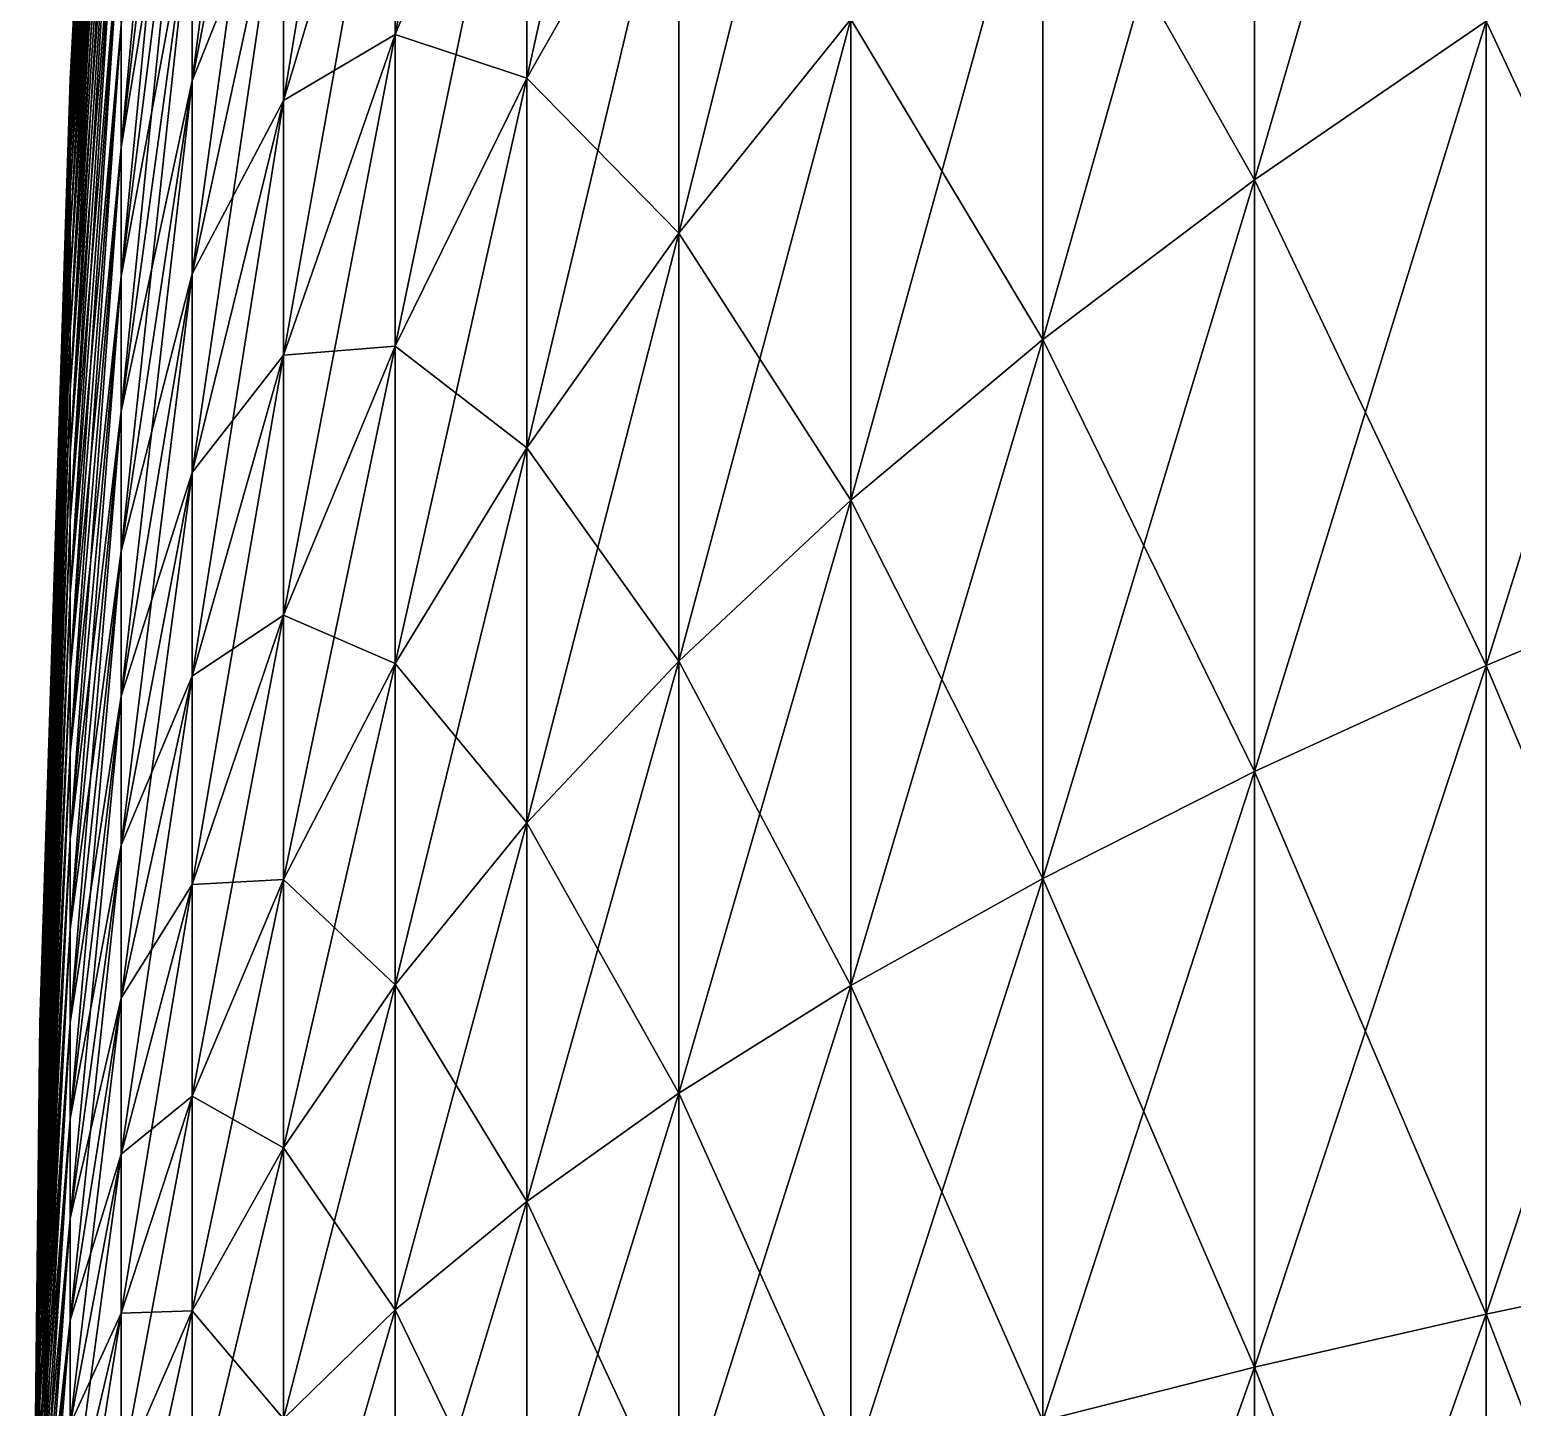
# Model space of a CAD drawing. Header units: inches. Extents: x 0 to 100, y -254 to 254.
# Drawn here: x 0 to 12.58, y 4.73 to 16.43 of the extents above; entities that cross this region are included whole.
import ezdxf

# ---------------------------------------------------------------- set-up
doc = ezdxf.new("R2010")
doc.units = ezdxf.units.IN
doc.header["$LTSCALE"] = 125.488919
doc.header["$MEASUREMENT"] = 0
doc.layers.add('1', color=7, linetype='CONTINUOUS')
doc.layers.add('3', color=7, linetype='CONTINUOUS')

msp = doc.modelspace()

# ---------------------------------------------------------------- linework, layer by layer
at = {"layer": '1', "linetype": 'CONTINUOUS'}
for points in [[(0.345, 16.003), (0.776, 23.999), (0.776, 23.959, -1.395), (0.345, 16.003)], [(0.345, 15.976, -0.93), (0.345, 16.003), (0.776, 23.959, -1.395), (0.345, 15.976, -0.93)], [(0.776, 23.837, -2.786), (0.345, 15.976, -0.93), (0.776, 23.959, -1.395), (0.776, 23.837, -2.786)], [(0.345, 15.895, -1.858), (0.345, 15.976, -0.93), (0.776, 23.837, -2.786), (0.345, 15.895, -1.858)], [(0.776, 23.635, -4.167), (0.345, 15.895, -1.858), (0.776, 23.837, -2.786), (0.776, 23.635, -4.167)], [(0.345, 15.76, -2.779), (0.345, 15.895, -1.858), (0.776, 23.635, -4.167), (0.345, 15.76, -2.779)], [(0.776, 23.352, -5.535), (0.345, 15.76, -2.779), (0.776, 23.635, -4.167), (0.776, 23.352, -5.535)], [(0.345, 15.572, -3.691), (0.345, 15.76, -2.779), (0.776, 23.352, -5.535), (0.345, 15.572, -3.691)], [(0.776, 22.991, -6.883), (0.345, 15.572, -3.691), (0.776, 23.352, -5.535), (0.776, 22.991, -6.883)], [(0.345, 15.331, -4.59), (0.345, 15.572, -3.691), (0.776, 22.991, -6.883), (0.345, 15.331, -4.59)], [(0.776, 22.552, -8.208), (0.345, 15.331, -4.59), (0.776, 22.991, -6.883), (0.776, 22.552, -8.208)], [(0.345, 15.038, -5.473), (0.345, 15.331, -4.59), (0.776, 22.552, -8.208), (0.345, 15.038, -5.473)], [(0.776, 22.037, -9.506), (0.345, 15.038, -5.473), (0.776, 22.552, -8.208), (0.776, 22.037, -9.506)], [(0.345, 14.694, -6.338), (0.345, 15.038, -5.473), (0.776, 22.037, -9.506), (0.345, 14.694, -6.338)], [(0.776, 21.447, -10.771), (0.345, 14.694, -6.338), (0.776, 22.037, -9.506), (0.776, 21.447, -10.771)], [(0.345, 14.301, -7.182), (0.345, 14.694, -6.338), (0.776, 21.447, -10.771), (0.345, 14.301, -7.182)], [(0.776, 20.784, -12), (0.345, 14.301, -7.182), (0.776, 21.447, -10.771), (0.776, 20.784, -12)], [(0.345, 13.859, -8.002), (0.345, 14.301, -7.182), (0.776, 20.784, -12), (0.345, 13.859, -8.002)], [(0.776, 20.051, -13.188), (0.345, 13.859, -8.002), (0.776, 20.784, -12), (0.776, 20.051, -13.188)], [(0.776, 15.426, -18.385), (0.776, 16.469, -17.456), (1.38, 20.559, -24.501), (0.776, 15.426, -18.385)], [(1.38, 19.1, -25.655), (0.776, 15.426, -18.385), (1.38, 20.559, -24.501), (1.38, 19.1, -25.655)], [(0.345, 13.37, -8.794), (0.345, 13.859, -8.002), (0.776, 20.051, -13.188), (0.345, 13.37, -8.794)], [(0.776, 19.25, -14.331), (0.345, 13.37, -8.794), (0.776, 20.051, -13.188), (0.776, 19.25, -14.331)], [(10.396, 15.152, -85.931), (8.598, 18.323, -77.311), (10.396, 20.123, -84.905), (10.396, 15.152, -85.931)], [(10.396, 15.152, -85.931), (10.396, 20.123, -84.905), (12.361, 16.5, -93.576), (10.396, 15.152, -85.931)], [(1.38, 15.992, -27.699), (1.38, 17.576, -26.723), (2.155, 19.977, -34.602), (1.38, 15.992, -27.699)], [(2.155, 17.932, -35.705), (1.38, 15.992, -27.699), (2.155, 19.977, -34.602), (2.155, 17.932, -35.705)], [(0.345, 12.836, -9.556), (0.345, 13.37, -8.794), (0.776, 19.25, -14.331), (0.345, 12.836, -9.556)], [(0.776, 18.385, -15.426), (0.345, 12.836, -9.556), (0.776, 19.25, -14.331), (0.776, 18.385, -15.426)], [(0.776, 14.331, -19.25), (0.776, 15.426, -18.385), (1.38, 19.1, -25.655), (0.776, 14.331, -19.25)], [(1.38, 17.576, -26.723), (0.776, 14.331, -19.25), (1.38, 19.1, -25.655), (1.38, 17.576, -26.723)], [(3.103, 16.385, -45.017), (3.103, 18.975, -43.988), (4.221, 19.097, -52.468), (3.103, 16.385, -45.017)], [(4.221, 16.014, -53.49), (3.103, 16.385, -45.017), (4.221, 19.097, -52.468), (4.221, 16.014, -53.49)], [(4.221, 16.014, -53.49), (4.221, 19.097, -52.468), (5.51, 18.281, -61.061), (4.221, 16.014, -53.49)], [(2.155, 15.825, -36.687), (2.155, 17.932, -35.705), (3.103, 18.975, -43.988), (2.155, 15.825, -36.687)], [(3.103, 16.385, -45.017), (2.155, 15.825, -36.687), (3.103, 18.975, -43.988), (3.103, 16.385, -45.017)], [(0.345, 12.259, -10.287), (0.345, 12.836, -9.556), (0.776, 18.385, -15.426), (0.345, 12.259, -10.287)], [(0.776, 17.456, -16.469), (0.345, 12.259, -10.287), (0.776, 18.385, -15.426), (0.776, 17.456, -16.469)], [(5.51, 14.699, -62.021), (4.221, 16.014, -53.49), (5.51, 18.281, -61.061), (5.51, 14.699, -62.021)], [(5.51, 14.699, -62.021), (5.51, 18.281, -61.061), (6.97, 16.515, -69.682), (5.51, 14.699, -62.021)], [(8.598, 13.797, -78.246), (6.97, 16.515, -69.682), (8.598, 18.323, -77.311), (8.598, 13.797, -78.246)], [(8.598, 13.797, -78.246), (8.598, 18.323, -77.311), (10.396, 15.152, -85.931), (8.598, 13.797, -78.246)], [(1.38, 14.355, -28.582), (1.38, 15.992, -27.699), (2.155, 17.932, -35.705), (1.38, 14.355, -28.582)], [(2.155, 15.825, -36.687), (1.38, 14.355, -28.582), (2.155, 17.932, -35.705), (2.155, 15.825, -36.687)], [(14.493, 11.927, -102.044), (12.361, 16.5, -93.576), (14.493, 17.84, -101.178), (14.493, 11.927, -102.044)], [(0.776, 13.188, -20.051), (0.776, 14.331, -19.25), (1.38, 17.576, -26.723), (0.776, 13.188, -20.051)], [(1.38, 15.992, -27.699), (0.776, 13.188, -20.051), (1.38, 17.576, -26.723), (1.38, 15.992, -27.699)], [(0.345, 11.64, -10.982), (0.345, 12.259, -10.287), (0.776, 17.456, -16.469), (0.345, 11.64, -10.982)], [(0.776, 16.469, -17.456), (0.345, 11.64, -10.982), (0.776, 17.456, -16.469), (0.776, 16.469, -17.456)], [(6.97, 12.435, -70.525), (5.51, 14.699, -62.021), (6.97, 16.515, -69.682), (6.97, 12.435, -70.525)], [(6.97, 12.435, -70.525), (6.97, 16.515, -69.682), (8.598, 13.797, -78.246), (6.97, 12.435, -70.525)], [(12.361, 11.031, -94.377), (10.396, 15.152, -85.931), (12.361, 16.5, -93.576), (12.361, 11.031, -94.377)], [(12.361, 11.031, -94.377), (12.361, 16.5, -93.576), (14.493, 11.927, -102.044), (12.361, 11.031, -94.377)], [(0.345, 10.982, -11.64), (0.345, 11.64, -10.982), (0.776, 16.469, -17.456), (0.345, 10.982, -11.64)], [(0.776, 15.426, -18.385), (0.345, 10.982, -11.64), (0.776, 16.469, -17.456), (0.776, 15.426, -18.385)], [(2.155, 13.665, -37.545), (2.155, 15.825, -36.687), (3.103, 16.385, -45.017), (2.155, 13.665, -37.545)], [(3.103, 13.74, -45.894), (2.155, 13.665, -37.545), (3.103, 16.385, -45.017), (3.103, 13.74, -45.894)], [(3.103, 13.74, -45.894), (3.103, 16.385, -45.017), (4.221, 16.014, -53.49), (3.103, 13.74, -45.894)], [(0.086, 7.999), (0.345, 16.003), (0.345, 15.976, -0.93), (0.086, 7.999)], [(0.776, 12, -20.784), (0.776, 13.188, -20.051), (1.38, 15.992, -27.699), (0.776, 12, -20.784)], [(1.38, 14.355, -28.582), (0.776, 12, -20.784), (1.38, 15.992, -27.699), (1.38, 14.355, -28.582)], [(4.221, 12.877, -54.33), (3.103, 13.74, -45.894), (4.221, 16.014, -53.49), (4.221, 12.877, -54.33)], [(4.221, 12.877, -54.33), (4.221, 16.014, -53.49), (5.51, 14.699, -62.021), (4.221, 12.877, -54.33)], [(0.086, 7.986, -0.465), (0.086, 7.999), (0.345, 15.976, -0.93), (0.086, 7.986, -0.465)], [(0.345, 15.895, -1.858), (0.086, 7.986, -0.465), (0.345, 15.976, -0.93), (0.345, 15.895, -1.858)], [(0.086, 7.945, -0.929), (0.086, 7.986, -0.465), (0.345, 15.895, -1.858), (0.086, 7.945, -0.929)], [(0.345, 15.76, -2.779), (0.086, 7.945, -0.929), (0.345, 15.895, -1.858), (0.345, 15.76, -2.779)], [(0.086, 7.878, -1.389), (0.086, 7.945, -0.929), (0.345, 15.76, -2.779), (0.086, 7.878, -1.389)], [(0.345, 15.572, -3.691), (0.086, 7.878, -1.389), (0.345, 15.76, -2.779), (0.345, 15.572, -3.691)], [(1.38, 12.668, -29.369), (1.38, 14.355, -28.582), (2.155, 15.825, -36.687), (1.38, 12.668, -29.369)], [(2.155, 13.665, -37.545), (1.38, 12.668, -29.369), (2.155, 15.825, -36.687), (2.155, 13.665, -37.545)], [(0.086, 7.784, -1.845), (0.086, 7.878, -1.389), (0.345, 15.572, -3.691), (0.086, 7.784, -1.845)], [(0.345, 15.331, -4.59), (0.086, 7.784, -1.845), (0.345, 15.572, -3.691), (0.345, 15.331, -4.59)], [(0.345, 10.287, -12.259), (0.345, 10.982, -11.64), (0.776, 15.426, -18.385), (0.345, 10.287, -12.259)], [(0.776, 14.331, -19.25), (0.345, 10.287, -12.259), (0.776, 15.426, -18.385), (0.776, 14.331, -19.25)], [(0.086, 7.663, -2.294), (0.086, 7.784, -1.845), (0.345, 15.331, -4.59), (0.086, 7.663, -2.294)], [(0.345, 15.038, -5.473), (0.086, 7.663, -2.294), (0.345, 15.331, -4.59), (0.345, 15.038, -5.473)], [(10.396, 10.13, -86.667), (8.598, 13.797, -78.246), (10.396, 15.152, -85.931), (10.396, 10.13, -86.667)], [(10.396, 10.13, -86.667), (10.396, 15.152, -85.931), (12.361, 11.031, -94.377), (10.396, 10.13, -86.667)], [(0.086, 7.517, -2.736), (0.086, 7.663, -2.294), (0.345, 15.038, -5.473), (0.086, 7.517, -2.736)], [(0.345, 14.694, -6.338), (0.086, 7.517, -2.736), (0.345, 15.038, -5.473), (0.345, 14.694, -6.338)], [(0.086, 7.345, -3.168), (0.086, 7.517, -2.736), (0.345, 14.694, -6.338), (0.086, 7.345, -3.168)], [(0.345, 14.301, -7.182), (0.086, 7.345, -3.168), (0.345, 14.694, -6.338), (0.345, 14.301, -7.182)], [(5.51, 11.068, -62.771), (4.221, 12.877, -54.33), (5.51, 14.699, -62.021), (5.51, 11.068, -62.771)], [(5.51, 11.068, -62.771), (5.51, 14.699, -62.021), (6.97, 12.435, -70.525), (5.51, 11.068, -62.771)], [(0.776, 10.771, -21.447), (0.776, 12, -20.784), (1.38, 14.355, -28.582), (0.776, 10.771, -21.447)], [(1.38, 12.668, -29.369), (0.776, 10.771, -21.447), (1.38, 14.355, -28.582), (1.38, 12.668, -29.369)], [(0.086, 7.149, -3.59), (0.086, 7.345, -3.168), (0.345, 14.301, -7.182), (0.086, 7.149, -3.59)], [(0.345, 13.859, -8.002), (0.086, 7.149, -3.59), (0.345, 14.301, -7.182), (0.345, 13.859, -8.002)], [(0.345, 9.556, -12.836), (0.345, 10.287, -12.259), (0.776, 14.331, -19.25), (0.345, 9.556, -12.836)], [(0.776, 13.188, -20.051), (0.345, 9.556, -12.836), (0.776, 14.331, -19.25), (0.776, 13.188, -20.051)], [(0.086, 6.928, -4), (0.086, 7.149, -3.59), (0.345, 13.859, -8.002), (0.086, 6.928, -4)], [(0.345, 13.37, -8.794), (0.086, 6.928, -4), (0.345, 13.859, -8.002), (0.345, 13.37, -8.794)], [(2.155, 11.459, -38.276), (2.155, 13.665, -37.545), (3.103, 13.74, -45.894), (2.155, 11.459, -38.276)], [(3.103, 11.048, -46.615), (2.155, 11.459, -38.276), (3.103, 13.74, -45.894), (3.103, 11.048, -46.615)], [(3.103, 11.048, -46.615), (3.103, 13.74, -45.894), (4.221, 12.877, -54.33), (3.103, 11.048, -46.615)], [(8.598, 9.224, -78.916), (6.97, 12.435, -70.525), (8.598, 13.797, -78.246), (8.598, 9.224, -78.916)], [(8.598, 9.224, -78.916), (8.598, 13.797, -78.246), (10.396, 10.13, -86.667), (8.598, 9.224, -78.916)], [(1.38, 10.939, -30.055), (1.38, 12.668, -29.369), (2.155, 13.665, -37.545), (1.38, 10.939, -30.055)], [(2.155, 11.459, -38.276), (1.38, 10.939, -30.055), (2.155, 13.665, -37.545), (2.155, 11.459, -38.276)], [(0.086, 6.683, -4.396), (0.086, 6.928, -4), (0.345, 13.37, -8.794), (0.086, 6.683, -4.396)], [(0.345, 12.836, -9.556), (0.086, 6.683, -4.396), (0.345, 13.37, -8.794), (0.345, 12.836, -9.556)], [(0.345, 8.794, -13.37), (0.345, 9.556, -12.836), (0.776, 13.188, -20.051), (0.345, 8.794, -13.37)], [(0.776, 12, -20.784), (0.345, 8.794, -13.37), (0.776, 13.188, -20.051), (0.776, 12, -20.784)], [(0.086, 6.416, -4.777), (0.086, 6.683, -4.396), (0.345, 12.836, -9.556), (0.086, 6.416, -4.777)], [(0.345, 12.259, -10.287), (0.086, 6.416, -4.777), (0.345, 12.836, -9.556), (0.345, 12.259, -10.287)], [(4.221, 9.696, -54.987), (3.103, 11.048, -46.615), (4.221, 12.877, -54.33), (4.221, 9.696, -54.987)], [(4.221, 9.696, -54.987), (4.221, 12.877, -54.33), (5.51, 11.068, -62.771), (4.221, 9.696, -54.987)], [(0.776, 9.506, -22.037), (0.776, 10.771, -21.447), (1.38, 12.668, -29.369), (0.776, 9.506, -22.037)], [(1.38, 10.939, -30.055), (0.776, 9.506, -22.037), (1.38, 12.668, -29.369), (1.38, 10.939, -30.055)], [(6.97, 8.314, -71.128), (5.51, 11.068, -62.771), (6.97, 12.435, -70.525), (6.97, 8.314, -71.128)], [(6.97, 8.314, -71.128), (6.97, 12.435, -70.525), (8.598, 9.224, -78.916), (6.97, 8.314, -71.128)], [(0.086, 6.128, -5.142), (0.086, 6.416, -4.777), (0.345, 12.259, -10.287), (0.086, 6.128, -5.142)], [(0.345, 11.64, -10.982), (0.086, 6.128, -5.142), (0.345, 12.259, -10.287), (0.345, 11.64, -10.982)], [(0.345, 8.002, -13.859), (0.345, 8.794, -13.37), (0.776, 12, -20.784), (0.345, 8.002, -13.859)], [(0.776, 10.771, -21.447), (0.345, 8.002, -13.859), (0.776, 12, -20.784), (0.776, 10.771, -21.447)], [(14.493, 5.974, -102.565), (12.361, 11.031, -94.377), (14.493, 11.927, -102.044), (14.493, 5.974, -102.565)], [(0.086, 5.819, -5.49), (0.086, 6.128, -5.142), (0.345, 11.64, -10.982), (0.086, 5.819, -5.49)], [(0.345, 10.982, -11.64), (0.086, 5.819, -5.49), (0.345, 11.64, -10.982), (0.345, 10.982, -11.64)], [(1.38, 9.173, -30.641), (1.38, 10.939, -30.055), (2.155, 11.459, -38.276), (1.38, 9.173, -30.641)], [(2.155, 9.214, -38.878), (1.38, 9.173, -30.641), (2.155, 11.459, -38.276), (2.155, 9.214, -38.878)], [(2.155, 9.214, -38.878), (2.155, 11.459, -38.276), (3.103, 11.048, -46.615), (2.155, 9.214, -38.878)], [(0.086, 5.49, -5.819), (0.086, 5.819, -5.49), (0.345, 10.982, -11.64), (0.086, 5.49, -5.819)], [(0.345, 10.287, -12.259), (0.086, 5.49, -5.819), (0.345, 10.982, -11.64), (0.345, 10.287, -12.259)], [(3.103, 8.319, -47.178), (2.155, 9.214, -38.878), (3.103, 11.048, -46.615), (3.103, 8.319, -47.178)], [(3.103, 8.319, -47.178), (3.103, 11.048, -46.615), (4.221, 9.696, -54.987), (3.103, 8.319, -47.178)], [(5.51, 7.4, -63.308), (4.221, 9.696, -54.987), (5.51, 11.068, -62.771), (5.51, 7.4, -63.308)], [(5.51, 7.4, -63.308), (5.51, 11.068, -62.771), (6.97, 8.314, -71.128), (5.51, 7.4, -63.308)], [(12.361, 5.525, -94.859), (10.396, 10.13, -86.667), (12.361, 11.031, -94.377), (12.361, 5.525, -94.859)], [(12.361, 5.525, -94.859), (12.361, 11.031, -94.377), (14.493, 5.974, -102.565), (12.361, 5.525, -94.859)], [(0.776, 8.208, -22.552), (0.776, 9.506, -22.037), (1.38, 10.939, -30.055), (0.776, 8.208, -22.552)], [(1.38, 9.173, -30.641), (0.776, 8.208, -22.552), (1.38, 10.939, -30.055), (1.38, 9.173, -30.641)], [(0.345, 7.182, -14.301), (0.345, 8.002, -13.859), (0.776, 10.771, -21.447), (0.345, 7.182, -14.301)], [(0.776, 9.506, -22.037), (0.345, 7.182, -14.301), (0.776, 10.771, -21.447), (0.776, 9.506, -22.037)], [(0.086, 5.142, -6.128), (0.086, 5.49, -5.819), (0.345, 10.287, -12.259), (0.086, 5.142, -6.128)], [(0.345, 9.556, -12.836), (0.086, 5.142, -6.128), (0.345, 10.287, -12.259), (0.345, 9.556, -12.836)], [(10.396, 5.074, -87.109), (8.598, 9.224, -78.916), (10.396, 10.13, -86.667), (10.396, 5.074, -87.109)], [(10.396, 5.074, -87.109), (10.396, 10.13, -86.667), (12.361, 5.525, -94.859), (10.396, 5.074, -87.109)], [(4.221, 6.482, -55.458), (3.103, 8.319, -47.178), (4.221, 9.696, -54.987), (4.221, 6.482, -55.458)], [(4.221, 6.482, -55.458), (4.221, 9.696, -54.987), (5.51, 7.4, -63.308), (4.221, 6.482, -55.458)], [(0.086, 4.777, -6.416), (0.086, 5.142, -6.128), (0.345, 9.556, -12.836), (0.086, 4.777, -6.416)], [(0.345, 8.794, -13.37), (0.086, 4.777, -6.416), (0.345, 9.556, -12.836), (0.345, 8.794, -13.37)], [(0.345, 6.338, -14.694), (0.345, 7.182, -14.301), (0.776, 9.506, -22.037), (0.345, 6.338, -14.694)], [(0.776, 8.208, -22.552), (0.345, 6.338, -14.694), (0.776, 9.506, -22.037), (0.776, 8.208, -22.552)], [(1.38, 7.376, -31.122), (1.38, 9.173, -30.641), (2.155, 9.214, -38.878), (1.38, 7.376, -31.122)], [(2.155, 6.938, -39.348), (1.38, 7.376, -31.122), (2.155, 9.214, -38.878), (2.155, 6.938, -39.348)], [(2.155, 6.938, -39.348), (2.155, 9.214, -38.878), (3.103, 8.319, -47.178), (2.155, 6.938, -39.348)], [(8.598, 4.62, -79.319), (6.97, 8.314, -71.128), (8.598, 9.224, -78.916), (8.598, 4.62, -79.319)], [(8.598, 4.62, -79.319), (8.598, 9.224, -78.916), (10.396, 5.074, -87.109), (8.598, 4.62, -79.319)], [(0.776, 6.883, -22.991), (0.776, 8.208, -22.552), (1.38, 9.173, -30.641), (0.776, 6.883, -22.991)], [(1.38, 7.376, -31.122), (0.776, 6.883, -22.991), (1.38, 9.173, -30.641), (1.38, 7.376, -31.122)], [(0.086, 4.396, -6.683), (0.086, 4.777, -6.416), (0.345, 8.794, -13.37), (0.086, 4.396, -6.683)], [(0.345, 8.002, -13.859), (0.086, 4.396, -6.683), (0.345, 8.794, -13.37), (0.345, 8.002, -13.859)], [(3.103, 5.562, -47.582), (2.155, 6.938, -39.348), (3.103, 8.319, -47.178), (3.103, 5.562, -47.582)], [(3.103, 5.562, -47.582), (3.103, 8.319, -47.178), (4.221, 6.482, -55.458), (3.103, 5.562, -47.582)], [(6.97, 4.164, -71.491), (5.51, 7.4, -63.308), (6.97, 8.314, -71.128), (6.97, 4.164, -71.491)], [(6.97, 4.164, -71.491), (6.97, 8.314, -71.128), (8.598, 4.62, -79.319), (6.97, 4.164, -71.491)], [(0.345, 5.473, -15.038), (0.345, 6.338, -14.694), (0.776, 8.208, -22.552), (0.345, 5.473, -15.038)], [(0.776, 6.883, -22.991), (0.345, 5.473, -15.038), (0.776, 8.208, -22.552), (0.776, 6.883, -22.991)], [(0, 0), (0.086, 7.999), (0.086, 7.986, -0.465), (0, 0)], [(0.086, 7.945, -0.929), (0, 0), (0.086, 7.986, -0.465), (0.086, 7.945, -0.929)], [(0.086, 7.878, -1.389), (0, 0), (0.086, 7.945, -0.929), (0.086, 7.878, -1.389)], [(0.086, 4, -6.928), (0.086, 4.396, -6.683), (0.345, 8.002, -13.859), (0.086, 4, -6.928)], [(0.345, 7.182, -14.301), (0.086, 4, -6.928), (0.345, 8.002, -13.859), (0.345, 7.182, -14.301)], [(0.086, 7.784, -1.845), (0, 0), (0.086, 7.878, -1.389), (0.086, 7.784, -1.845)], [(0.086, 7.663, -2.294), (0, 0), (0.086, 7.784, -1.845), (0.086, 7.663, -2.294)], [(0.086, 7.517, -2.736), (0, 0), (0.086, 7.663, -2.294), (0.086, 7.517, -2.736)], [(0.086, 7.345, -3.168), (0, 0), (0.086, 7.517, -2.736), (0.086, 7.345, -3.168)], [(0.086, 7.149, -3.59), (0, 0), (0.086, 7.345, -3.168), (0.086, 7.149, -3.59)], [(0.776, 5.535, -23.352), (0.776, 6.883, -22.991), (1.38, 7.376, -31.122), (0.776, 5.535, -23.352)], [(1.38, 5.554, -31.498), (0.776, 5.535, -23.352), (1.38, 7.376, -31.122), (1.38, 5.554, -31.498)], [(1.38, 5.554, -31.498), (1.38, 7.376, -31.122), (2.155, 6.938, -39.348), (1.38, 5.554, -31.498)], [(5.51, 3.706, -63.631), (4.221, 6.482, -55.458), (5.51, 7.4, -63.308), (5.51, 3.706, -63.631)], [(5.51, 3.706, -63.631), (5.51, 7.4, -63.308), (6.97, 4.164, -71.491), (5.51, 3.706, -63.631)], [(0.086, 3.59, -7.149), (0.086, 4, -6.928), (0.345, 7.182, -14.301), (0.086, 3.59, -7.149)], [(0.345, 6.338, -14.694), (0.086, 3.59, -7.149), (0.345, 7.182, -14.301), (0.345, 6.338, -14.694)], [(0.086, 6.928, -4), (0, 0), (0.086, 7.149, -3.59), (0.086, 6.928, -4)], [(0.086, 6.683, -4.396), (0, 0), (0.086, 6.928, -4), (0.086, 6.683, -4.396)], [(2.155, 4.638, -39.684), (1.38, 5.554, -31.498), (2.155, 6.938, -39.348), (2.155, 4.638, -39.684)], [(2.155, 4.638, -39.684), (2.155, 6.938, -39.348), (3.103, 5.562, -47.582), (2.155, 4.638, -39.684)], [(0.345, 4.59, -15.331), (0.345, 5.473, -15.038), (0.776, 6.883, -22.991), (0.345, 4.59, -15.331)], [(0.776, 5.535, -23.352), (0.345, 4.59, -15.331), (0.776, 6.883, -22.991), (0.776, 5.535, -23.352)], [(0.086, 6.416, -4.777), (0, 0), (0.086, 6.683, -4.396), (0.086, 6.416, -4.777)], [(4.221, 3.247, -55.741), (3.103, 5.562, -47.582), (4.221, 6.482, -55.458), (4.221, 3.247, -55.741)], [(4.221, 3.247, -55.741), (4.221, 6.482, -55.458), (5.51, 3.706, -63.631), (4.221, 3.247, -55.741)], [(0.086, 6.128, -5.142), (0, 0), (0.086, 6.416, -4.777), (0.086, 6.128, -5.142)], [(0.086, 3.168, -7.345), (0.086, 3.59, -7.149), (0.345, 6.338, -14.694), (0.086, 3.168, -7.345)], [(0.345, 5.473, -15.038), (0.086, 3.168, -7.345), (0.345, 6.338, -14.694), (0.345, 5.473, -15.038)], [(0.086, 5.819, -5.49), (0, 0), (0.086, 6.128, -5.142), (0.086, 5.819, -5.49)], [(14.493, 0, -102.738), (12.361, 5.525, -94.859), (14.493, 5.974, -102.565), (14.493, 0, -102.738)], [(0.086, 5.49, -5.819), (0, 0), (0.086, 5.819, -5.49), (0.086, 5.49, -5.819)], [(0.776, 4.167, -23.635), (0.776, 5.535, -23.352), (1.38, 5.554, -31.498), (0.776, 4.167, -23.635)], [(1.38, 3.713, -31.768), (0.776, 4.167, -23.635), (1.38, 5.554, -31.498), (1.38, 3.713, -31.768)], [(1.38, 3.713, -31.768), (1.38, 5.554, -31.498), (2.155, 4.638, -39.684), (1.38, 3.713, -31.768)], [(3.103, 2.785, -47.825), (2.155, 4.638, -39.684), (3.103, 5.562, -47.582), (3.103, 2.785, -47.825)], [(3.103, 2.785, -47.825), (3.103, 5.562, -47.582), (4.221, 3.247, -55.741), (3.103, 2.785, -47.825)], [(0.086, 5.142, -6.128), (0, 0), (0.086, 5.49, -5.819), (0.086, 5.142, -6.128)], [(0.086, 2.736, -7.517), (0.086, 3.168, -7.345), (0.345, 5.473, -15.038), (0.086, 2.736, -7.517)], [(0.345, 4.59, -15.331), (0.086, 2.736, -7.517), (0.345, 5.473, -15.038), (0.345, 4.59, -15.331)], [(0.345, 3.691, -15.572), (0.345, 4.59, -15.331), (0.776, 5.535, -23.352), (0.345, 3.691, -15.572)], [(0.776, 4.167, -23.635), (0.345, 3.691, -15.572), (0.776, 5.535, -23.352), (0.776, 4.167, -23.635)], [(12.361, 0, -95.02), (10.396, 5.074, -87.109), (12.361, 5.525, -94.859), (12.361, 0, -95.02)], [(12.361, 0, -95.02), (12.361, 5.525, -94.859), (14.493, 0, -102.738), (12.361, 0, -95.02)], [(0.086, 4.777, -6.416), (0, 0), (0.086, 5.142, -6.128), (0.086, 4.777, -6.416)], [(10.396, 0, -87.257), (8.598, 4.62, -79.319), (10.396, 5.074, -87.109), (10.396, 0, -87.257)], [(10.396, 0, -87.257), (10.396, 5.074, -87.109), (12.361, 0, -95.02), (10.396, 0, -87.257)], [(0.086, 4.396, -6.683), (0, 0), (0.086, 4.777, -6.416), (0.086, 4.396, -6.683)]]:
    msp.add_3dface(points, dxfattribs=at)
at = {"layer": '3', "linetype": 'CONTINUOUS'}
for points in [[(0.345, 16.003), (0.345, 15.976, 0.93), (0.776, 23.999), (0.345, 16.003)], [(0.776, 23.999), (0.345, 15.976, 0.93), (0.776, 23.959, 1.395), (0.776, 23.999)], [(0.345, 15.976, 0.93), (0.345, 15.895, 1.858), (0.776, 23.959, 1.395), (0.345, 15.976, 0.93)], [(0.776, 23.959, 1.395), (0.345, 15.895, 1.858), (0.776, 23.837, 2.786), (0.776, 23.959, 1.395)], [(0.345, 15.895, 1.858), (0.345, 15.76, 2.779), (0.776, 23.837, 2.786), (0.345, 15.895, 1.858)], [(0.776, 23.837, 2.786), (0.345, 15.76, 2.779), (0.776, 23.635, 4.167), (0.776, 23.837, 2.786)], [(0.345, 15.76, 2.779), (0.345, 15.572, 3.691), (0.776, 23.635, 4.167), (0.345, 15.76, 2.779)], [(0.776, 23.635, 4.167), (0.345, 15.572, 3.691), (0.776, 23.352, 5.535), (0.776, 23.635, 4.167)], [(0.345, 15.572, 3.691), (0.345, 15.331, 4.59), (0.776, 23.352, 5.535), (0.345, 15.572, 3.691)], [(0.776, 23.352, 5.535), (0.345, 15.331, 4.59), (0.776, 22.991, 6.883), (0.776, 23.352, 5.535)], [(0.345, 15.331, 4.59), (0.345, 15.038, 5.473), (0.776, 22.991, 6.883), (0.345, 15.331, 4.59)], [(0.776, 22.991, 6.883), (0.345, 15.038, 5.473), (0.776, 22.552, 8.208), (0.776, 22.991, 6.883)], [(0.345, 15.038, 5.473), (0.345, 14.694, 6.338), (0.776, 22.552, 8.208), (0.345, 15.038, 5.473)], [(0.776, 22.552, 8.208), (0.345, 14.694, 6.338), (0.776, 22.037, 9.506), (0.776, 22.552, 8.208)], [(0.345, 14.694, 6.338), (0.345, 14.301, 7.182), (0.776, 22.037, 9.506), (0.345, 14.694, 6.338)], [(0.776, 22.037, 9.506), (0.345, 14.301, 7.182), (0.776, 21.447, 10.771), (0.776, 22.037, 9.506)], [(3.103, 18.975, 43.988), (3.103, 16.385, 45.017), (4.221, 22.115, 51.269), (3.103, 18.975, 43.988)], [(4.221, 22.115, 51.269), (3.103, 16.385, 45.017), (4.221, 19.097, 52.468), (4.221, 22.115, 51.269)], [(0.776, 16.469, 17.456), (0.776, 15.426, 18.385), (1.38, 21.949, 23.265), (0.776, 16.469, 17.456)], [(1.38, 21.949, 23.265), (0.776, 15.426, 18.385), (1.38, 20.559, 24.501), (1.38, 21.949, 23.265)], [(1.38, 17.576, 26.723), (1.38, 15.992, 27.699), (2.155, 21.955, 33.382), (1.38, 17.576, 26.723)], [(2.155, 21.955, 33.382), (1.38, 15.992, 27.699), (2.155, 19.977, 34.602), (2.155, 21.955, 33.382)], [(10.396, 20.123, 84.905), (10.396, 15.152, 85.931), (12.361, 21.913, 92.458), (10.396, 20.123, 84.905)], [(12.361, 21.913, 92.458), (10.396, 15.152, 85.931), (12.361, 16.5, 93.576), (12.361, 21.913, 92.458)], [(4.221, 19.097, 52.468), (4.221, 16.014, 53.49), (5.51, 21.8, 59.895), (4.221, 19.097, 52.468)], [(5.51, 21.8, 59.895), (4.221, 16.014, 53.49), (5.51, 18.281, 61.061), (5.51, 21.8, 59.895)], [(0.345, 14.301, 7.182), (0.345, 13.859, 8.002), (0.776, 21.447, 10.771), (0.345, 14.301, 7.182)], [(0.776, 21.447, 10.771), (0.345, 13.859, 8.002), (0.776, 20.784, 12), (0.776, 21.447, 10.771)], [(2.155, 17.932, 35.705), (2.155, 15.825, 36.687), (3.103, 21.5, 42.81), (2.155, 17.932, 35.705)], [(3.103, 21.5, 42.81), (2.155, 15.825, 36.687), (3.103, 18.975, 43.988), (3.103, 21.5, 42.81)], [(0.345, 13.859, 8.002), (0.345, 13.37, 8.794), (0.776, 20.784, 12), (0.345, 13.859, 8.002)], [(0.776, 20.784, 12), (0.345, 13.37, 8.794), (0.776, 20.051, 13.188), (0.776, 20.784, 12)], [(0.776, 15.426, 18.385), (0.776, 14.331, 19.25), (1.38, 20.559, 24.501), (0.776, 15.426, 18.385)], [(1.38, 20.559, 24.501), (0.776, 14.331, 19.25), (1.38, 19.1, 25.655), (1.38, 20.559, 24.501)], [(5.51, 18.281, 61.061), (5.51, 14.699, 62.021), (6.97, 20.539, 68.604), (5.51, 18.281, 61.061)], [(6.97, 20.539, 68.604), (5.51, 14.699, 62.021), (6.97, 16.515, 69.682), (6.97, 20.539, 68.604)], [(0.345, 13.37, 8.794), (0.345, 12.836, 9.556), (0.776, 20.051, 13.188), (0.345, 13.37, 8.794)], [(0.776, 20.051, 13.188), (0.345, 12.836, 9.556), (0.776, 19.25, 14.331), (0.776, 20.051, 13.188)], [(8.598, 18.323, 77.311), (8.598, 13.797, 78.246), (10.396, 20.123, 84.905), (8.598, 18.323, 77.311)], [(10.396, 20.123, 84.905), (8.598, 13.797, 78.246), (10.396, 15.152, 85.931), (10.396, 20.123, 84.905)], [(1.38, 15.992, 27.699), (1.38, 14.355, 28.582), (2.155, 19.977, 34.602), (1.38, 15.992, 27.699)], [(2.155, 19.977, 34.602), (1.38, 14.355, 28.582), (2.155, 17.932, 35.705), (2.155, 19.977, 34.602)], [(0.345, 12.836, 9.556), (0.345, 12.259, 10.287), (0.776, 19.25, 14.331), (0.345, 12.836, 9.556)], [(0.776, 19.25, 14.331), (0.345, 12.259, 10.287), (0.776, 18.385, 15.426), (0.776, 19.25, 14.331)], [(0.776, 14.331, 19.25), (0.776, 13.188, 20.051), (1.38, 19.1, 25.655), (0.776, 14.331, 19.25)], [(1.38, 19.1, 25.655), (0.776, 13.188, 20.051), (1.38, 17.576, 26.723), (1.38, 19.1, 25.655)], [(3.103, 16.385, 45.017), (3.103, 13.74, 45.894), (4.221, 19.097, 52.468), (3.103, 16.385, 45.017)], [(4.221, 19.097, 52.468), (3.103, 13.74, 45.894), (4.221, 16.014, 53.49), (4.221, 19.097, 52.468)], [(2.155, 15.825, 36.687), (2.155, 13.665, 37.545), (3.103, 18.975, 43.988), (2.155, 15.825, 36.687)], [(3.103, 18.975, 43.988), (2.155, 13.665, 37.545), (3.103, 16.385, 45.017), (3.103, 18.975, 43.988)], [(0.345, 12.259, 10.287), (0.345, 11.64, 10.982), (0.776, 18.385, 15.426), (0.345, 12.259, 10.287)], [(0.776, 18.385, 15.426), (0.345, 11.64, 10.982), (0.776, 17.456, 16.469), (0.776, 18.385, 15.426)], [(4.221, 16.014, 53.49), (4.221, 12.877, 54.33), (5.51, 18.281, 61.061), (4.221, 16.014, 53.49)], [(5.51, 18.281, 61.061), (4.221, 12.877, 54.33), (5.51, 14.699, 62.021), (5.51, 18.281, 61.061)], [(6.97, 16.515, 69.682), (6.97, 12.435, 70.525), (8.598, 18.323, 77.311), (6.97, 16.515, 69.682)], [(8.598, 18.323, 77.311), (6.97, 12.435, 70.525), (8.598, 13.797, 78.246), (8.598, 18.323, 77.311)], [(1.38, 14.355, 28.582), (1.38, 12.668, 29.369), (2.155, 17.932, 35.705), (1.38, 14.355, 28.582)], [(2.155, 17.932, 35.705), (1.38, 12.668, 29.369), (2.155, 15.825, 36.687), (2.155, 17.932, 35.705)], [(12.361, 16.5, 93.576), (12.361, 11.031, 94.377), (14.493, 17.84, 101.178), (12.361, 16.5, 93.576)], [(14.493, 17.84, 101.178), (12.361, 11.031, 94.377), (14.493, 11.927, 102.044), (14.493, 17.84, 101.178)], [(0.776, 13.188, 20.051), (0.776, 12, 20.784), (1.38, 17.576, 26.723), (0.776, 13.188, 20.051)], [(1.38, 17.576, 26.723), (0.776, 12, 20.784), (1.38, 15.992, 27.699), (1.38, 17.576, 26.723)], [(0.345, 11.64, 10.982), (0.345, 10.982, 11.64), (0.776, 17.456, 16.469), (0.345, 11.64, 10.982)], [(0.776, 17.456, 16.469), (0.345, 10.982, 11.64), (0.776, 16.469, 17.456), (0.776, 17.456, 16.469)], [(5.51, 14.699, 62.021), (5.51, 11.068, 62.771), (6.97, 16.515, 69.682), (5.51, 14.699, 62.021)], [(6.97, 16.515, 69.682), (5.51, 11.068, 62.771), (6.97, 12.435, 70.525), (6.97, 16.515, 69.682)], [(10.396, 15.152, 85.931), (10.396, 10.13, 86.667), (12.361, 16.5, 93.576), (10.396, 15.152, 85.931)], [(12.361, 16.5, 93.576), (10.396, 10.13, 86.667), (12.361, 11.031, 94.377), (12.361, 16.5, 93.576)], [(0.345, 10.982, 11.64), (0.345, 10.287, 12.259), (0.776, 16.469, 17.456), (0.345, 10.982, 11.64)], [(0.776, 16.469, 17.456), (0.345, 10.287, 12.259), (0.776, 15.426, 18.385), (0.776, 16.469, 17.456)], [(2.155, 13.665, 37.545), (2.155, 11.459, 38.276), (3.103, 16.385, 45.017), (2.155, 13.665, 37.545)], [(3.103, 16.385, 45.017), (2.155, 11.459, 38.276), (3.103, 13.74, 45.894), (3.103, 16.385, 45.017)], [(0.086, 7.999), (0.086, 7.986, 0.465), (0.345, 16.003), (0.086, 7.999)], [(0.345, 16.003), (0.086, 7.986, 0.465), (0.345, 15.976, 0.93), (0.345, 16.003)], [(0.776, 12, 20.784), (0.776, 10.771, 21.447), (1.38, 15.992, 27.699), (0.776, 12, 20.784)], [(1.38, 15.992, 27.699), (0.776, 10.771, 21.447), (1.38, 14.355, 28.582), (1.38, 15.992, 27.699)], [(3.103, 13.74, 45.894), (3.103, 11.048, 46.615), (4.221, 16.014, 53.49), (3.103, 13.74, 45.894)], [(4.221, 16.014, 53.49), (3.103, 11.048, 46.615), (4.221, 12.877, 54.33), (4.221, 16.014, 53.49)], [(0.086, 7.986, 0.465), (0.086, 7.945, 0.929), (0.345, 15.976, 0.93), (0.086, 7.986, 0.465)], [(0.345, 15.976, 0.93), (0.086, 7.945, 0.929), (0.345, 15.895, 1.858), (0.345, 15.976, 0.93)], [(0.086, 7.945, 0.929), (0.086, 7.878, 1.389), (0.345, 15.895, 1.858), (0.086, 7.945, 0.929)], [(0.345, 15.895, 1.858), (0.086, 7.878, 1.389), (0.345, 15.76, 2.779), (0.345, 15.895, 1.858)], [(0.086, 7.878, 1.389), (0.086, 7.784, 1.845), (0.345, 15.76, 2.779), (0.086, 7.878, 1.389)], [(0.345, 15.76, 2.779), (0.086, 7.784, 1.845), (0.345, 15.572, 3.691), (0.345, 15.76, 2.779)], [(1.38, 12.668, 29.369), (1.38, 10.939, 30.055), (2.155, 15.825, 36.687), (1.38, 12.668, 29.369)], [(2.155, 15.825, 36.687), (1.38, 10.939, 30.055), (2.155, 13.665, 37.545), (2.155, 15.825, 36.687)], [(0.086, 7.784, 1.845), (0.086, 7.663, 2.294), (0.345, 15.572, 3.691), (0.086, 7.784, 1.845)], [(0.345, 15.572, 3.691), (0.086, 7.663, 2.294), (0.345, 15.331, 4.59), (0.345, 15.572, 3.691)], [(0.345, 10.287, 12.259), (0.345, 9.556, 12.836), (0.776, 15.426, 18.385), (0.345, 10.287, 12.259)], [(0.776, 15.426, 18.385), (0.345, 9.556, 12.836), (0.776, 14.331, 19.25), (0.776, 15.426, 18.385)], [(0.086, 7.663, 2.294), (0.086, 7.517, 2.736), (0.345, 15.331, 4.59), (0.086, 7.663, 2.294)], [(0.345, 15.331, 4.59), (0.086, 7.517, 2.736), (0.345, 15.038, 5.473), (0.345, 15.331, 4.59)], [(8.598, 13.797, 78.246), (8.598, 9.224, 78.916), (10.396, 15.152, 85.931), (8.598, 13.797, 78.246)], [(10.396, 15.152, 85.931), (8.598, 9.224, 78.916), (10.396, 10.13, 86.667), (10.396, 15.152, 85.931)], [(0.086, 7.517, 2.736), (0.086, 7.345, 3.168), (0.345, 15.038, 5.473), (0.086, 7.517, 2.736)], [(0.345, 15.038, 5.473), (0.086, 7.345, 3.168), (0.345, 14.694, 6.338), (0.345, 15.038, 5.473)], [(0.086, 7.345, 3.168), (0.086, 7.149, 3.59), (0.345, 14.694, 6.338), (0.086, 7.345, 3.168)], [(0.345, 14.694, 6.338), (0.086, 7.149, 3.59), (0.345, 14.301, 7.182), (0.345, 14.694, 6.338)], [(4.221, 12.877, 54.33), (4.221, 9.696, 54.987), (5.51, 14.699, 62.021), (4.221, 12.877, 54.33)], [(5.51, 14.699, 62.021), (4.221, 9.696, 54.987), (5.51, 11.068, 62.771), (5.51, 14.699, 62.021)], [(0.776, 10.771, 21.447), (0.776, 9.506, 22.037), (1.38, 14.355, 28.582), (0.776, 10.771, 21.447)], [(1.38, 14.355, 28.582), (0.776, 9.506, 22.037), (1.38, 12.668, 29.369), (1.38, 14.355, 28.582)], [(0.086, 7.149, 3.59), (0.086, 6.928, 4), (0.345, 14.301, 7.182), (0.086, 7.149, 3.59)], [(0.345, 14.301, 7.182), (0.086, 6.928, 4), (0.345, 13.859, 8.002), (0.345, 14.301, 7.182)], [(0.345, 9.556, 12.836), (0.345, 8.794, 13.37), (0.776, 14.331, 19.25), (0.345, 9.556, 12.836)], [(0.776, 14.331, 19.25), (0.345, 8.794, 13.37), (0.776, 13.188, 20.051), (0.776, 14.331, 19.25)], [(0.086, 6.928, 4), (0.086, 6.683, 4.396), (0.345, 13.859, 8.002), (0.086, 6.928, 4)], [(0.345, 13.859, 8.002), (0.086, 6.683, 4.396), (0.345, 13.37, 8.794), (0.345, 13.859, 8.002)], [(2.155, 11.459, 38.276), (2.155, 9.214, 38.878), (3.103, 13.74, 45.894), (2.155, 11.459, 38.276)], [(3.103, 13.74, 45.894), (2.155, 9.214, 38.878), (3.103, 11.048, 46.615), (3.103, 13.74, 45.894)], [(6.97, 12.435, 70.525), (6.97, 8.314, 71.128), (8.598, 13.797, 78.246), (6.97, 12.435, 70.525)], [(8.598, 13.797, 78.246), (6.97, 8.314, 71.128), (8.598, 9.224, 78.916), (8.598, 13.797, 78.246)], [(1.38, 10.939, 30.055), (1.38, 9.173, 30.641), (2.155, 13.665, 37.545), (1.38, 10.939, 30.055)], [(2.155, 13.665, 37.545), (1.38, 9.173, 30.641), (2.155, 11.459, 38.276), (2.155, 13.665, 37.545)], [(0.086, 6.683, 4.396), (0.086, 6.416, 4.777), (0.345, 13.37, 8.794), (0.086, 6.683, 4.396)], [(0.345, 13.37, 8.794), (0.086, 6.416, 4.777), (0.345, 12.836, 9.556), (0.345, 13.37, 8.794)], [(0.345, 8.794, 13.37), (0.345, 8.002, 13.859), (0.776, 13.188, 20.051), (0.345, 8.794, 13.37)], [(0.776, 13.188, 20.051), (0.345, 8.002, 13.859), (0.776, 12, 20.784), (0.776, 13.188, 20.051)], [(0.086, 6.416, 4.777), (0.086, 6.128, 5.142), (0.345, 12.836, 9.556), (0.086, 6.416, 4.777)], [(0.345, 12.836, 9.556), (0.086, 6.128, 5.142), (0.345, 12.259, 10.287), (0.345, 12.836, 9.556)], [(3.103, 11.048, 46.615), (3.103, 8.319, 47.178), (4.221, 12.877, 54.33), (3.103, 11.048, 46.615)], [(4.221, 12.877, 54.33), (3.103, 8.319, 47.178), (4.221, 9.696, 54.987), (4.221, 12.877, 54.33)], [(0.776, 9.506, 22.037), (0.776, 8.208, 22.552), (1.38, 12.668, 29.369), (0.776, 9.506, 22.037)], [(1.38, 12.668, 29.369), (0.776, 8.208, 22.552), (1.38, 10.939, 30.055), (1.38, 12.668, 29.369)], [(5.51, 11.068, 62.771), (5.51, 7.4, 63.308), (6.97, 12.435, 70.525), (5.51, 11.068, 62.771)], [(6.97, 12.435, 70.525), (5.51, 7.4, 63.308), (6.97, 8.314, 71.128), (6.97, 12.435, 70.525)], [(0.086, 6.128, 5.142), (0.086, 5.819, 5.49), (0.345, 12.259, 10.287), (0.086, 6.128, 5.142)], [(0.345, 12.259, 10.287), (0.086, 5.819, 5.49), (0.345, 11.64, 10.982), (0.345, 12.259, 10.287)], [(0.345, 8.002, 13.859), (0.345, 7.182, 14.301), (0.776, 12, 20.784), (0.345, 8.002, 13.859)], [(0.776, 12, 20.784), (0.345, 7.182, 14.301), (0.776, 10.771, 21.447), (0.776, 12, 20.784)], [(12.361, 11.031, 94.377), (12.361, 5.525, 94.859), (14.493, 11.927, 102.044), (12.361, 11.031, 94.377)], [(14.493, 11.927, 102.044), (12.361, 5.525, 94.859), (14.493, 5.974, 102.565), (14.493, 11.927, 102.044)], [(0.086, 5.819, 5.49), (0.086, 5.49, 5.819), (0.345, 11.64, 10.982), (0.086, 5.819, 5.49)], [(0.345, 11.64, 10.982), (0.086, 5.49, 5.819), (0.345, 10.982, 11.64), (0.345, 11.64, 10.982)], [(1.38, 9.173, 30.641), (1.38, 7.376, 31.122), (2.155, 11.459, 38.276), (1.38, 9.173, 30.641)], [(2.155, 11.459, 38.276), (1.38, 7.376, 31.122), (2.155, 9.214, 38.878), (2.155, 11.459, 38.276)], [(0.086, 5.49, 5.819), (0.086, 5.142, 6.128), (0.345, 10.982, 11.64), (0.086, 5.49, 5.819)], [(0.345, 10.982, 11.64), (0.086, 5.142, 6.128), (0.345, 10.287, 12.259), (0.345, 10.982, 11.64)], [(2.155, 9.214, 38.878), (2.155, 6.938, 39.348), (3.103, 11.048, 46.615), (2.155, 9.214, 38.878)], [(3.103, 11.048, 46.615), (2.155, 6.938, 39.348), (3.103, 8.319, 47.178), (3.103, 11.048, 46.615)], [(4.221, 9.696, 54.987), (4.221, 6.482, 55.458), (5.51, 11.068, 62.771), (4.221, 9.696, 54.987)], [(5.51, 11.068, 62.771), (4.221, 6.482, 55.458), (5.51, 7.4, 63.308), (5.51, 11.068, 62.771)], [(10.396, 10.13, 86.667), (10.396, 5.074, 87.109), (12.361, 11.031, 94.377), (10.396, 10.13, 86.667)], [(12.361, 11.031, 94.377), (10.396, 5.074, 87.109), (12.361, 5.525, 94.859), (12.361, 11.031, 94.377)], [(0.776, 8.208, 22.552), (0.776, 6.883, 22.991), (1.38, 10.939, 30.055), (0.776, 8.208, 22.552)], [(1.38, 10.939, 30.055), (0.776, 6.883, 22.991), (1.38, 9.173, 30.641), (1.38, 10.939, 30.055)], [(0.345, 7.182, 14.301), (0.345, 6.338, 14.694), (0.776, 10.771, 21.447), (0.345, 7.182, 14.301)], [(0.776, 10.771, 21.447), (0.345, 6.338, 14.694), (0.776, 9.506, 22.037), (0.776, 10.771, 21.447)], [(0.086, 5.142, 6.128), (0.086, 4.777, 6.416), (0.345, 10.287, 12.259), (0.086, 5.142, 6.128)], [(0.345, 10.287, 12.259), (0.086, 4.777, 6.416), (0.345, 9.556, 12.836), (0.345, 10.287, 12.259)], [(8.598, 9.224, 78.916), (8.598, 4.62, 79.319), (10.396, 10.13, 86.667), (8.598, 9.224, 78.916)], [(10.396, 10.13, 86.667), (8.598, 4.62, 79.319), (10.396, 5.074, 87.109), (10.396, 10.13, 86.667)], [(3.103, 8.319, 47.178), (3.103, 5.562, 47.582), (4.221, 9.696, 54.987), (3.103, 8.319, 47.178)], [(4.221, 9.696, 54.987), (3.103, 5.562, 47.582), (4.221, 6.482, 55.458), (4.221, 9.696, 54.987)], [(0.086, 4.777, 6.416), (0.086, 4.396, 6.683), (0.345, 9.556, 12.836), (0.086, 4.777, 6.416)], [(0.345, 9.556, 12.836), (0.086, 4.396, 6.683), (0.345, 8.794, 13.37), (0.345, 9.556, 12.836)], [(0.345, 6.338, 14.694), (0.345, 5.473, 15.038), (0.776, 9.506, 22.037), (0.345, 6.338, 14.694)], [(0.776, 9.506, 22.037), (0.345, 5.473, 15.038), (0.776, 8.208, 22.552), (0.776, 9.506, 22.037)], [(1.38, 7.376, 31.122), (1.38, 5.554, 31.498), (2.155, 9.214, 38.878), (1.38, 7.376, 31.122)], [(2.155, 9.214, 38.878), (1.38, 5.554, 31.498), (2.155, 6.938, 39.348), (2.155, 9.214, 38.878)], [(6.97, 8.314, 71.128), (6.97, 4.164, 71.491), (8.598, 9.224, 78.916), (6.97, 8.314, 71.128)], [(8.598, 9.224, 78.916), (6.97, 4.164, 71.491), (8.598, 4.62, 79.319), (8.598, 9.224, 78.916)], [(0.776, 6.883, 22.991), (0.776, 5.535, 23.352), (1.38, 9.173, 30.641), (0.776, 6.883, 22.991)], [(1.38, 9.173, 30.641), (0.776, 5.535, 23.352), (1.38, 7.376, 31.122), (1.38, 9.173, 30.641)], [(0.086, 4.396, 6.683), (0.086, 4, 6.928), (0.345, 8.794, 13.37), (0.086, 4.396, 6.683)], [(0.345, 8.794, 13.37), (0.086, 4, 6.928), (0.345, 8.002, 13.859), (0.345, 8.794, 13.37)], [(2.155, 6.938, 39.348), (2.155, 4.638, 39.684), (3.103, 8.319, 47.178), (2.155, 6.938, 39.348)], [(3.103, 8.319, 47.178), (2.155, 4.638, 39.684), (3.103, 5.562, 47.582), (3.103, 8.319, 47.178)], [(5.51, 7.4, 63.308), (5.51, 3.706, 63.631), (6.97, 8.314, 71.128), (5.51, 7.4, 63.308)], [(6.97, 8.314, 71.128), (5.51, 3.706, 63.631), (6.97, 4.164, 71.491), (6.97, 8.314, 71.128)], [(0.345, 5.473, 15.038), (0.345, 4.59, 15.331), (0.776, 8.208, 22.552), (0.345, 5.473, 15.038)], [(0.776, 8.208, 22.552), (0.345, 4.59, 15.331), (0.776, 6.883, 22.991), (0.776, 8.208, 22.552)], [(0.086, 7.999), (0, 0), (0.086, 7.986, 0.465), (0.086, 7.999)], [(0.086, 7.986, 0.465), (0, 0), (0.086, 7.945, 0.929), (0.086, 7.986, 0.465)], [(0.086, 7.945, 0.929), (0, 0), (0.086, 7.878, 1.389), (0.086, 7.945, 0.929)], [(0.086, 4, 6.928), (0.086, 3.59, 7.149), (0.345, 8.002, 13.859), (0.086, 4, 6.928)], [(0.345, 8.002, 13.859), (0.086, 3.59, 7.149), (0.345, 7.182, 14.301), (0.345, 8.002, 13.859)], [(0.086, 7.878, 1.389), (0, 0), (0.086, 7.784, 1.845), (0.086, 7.878, 1.389)], [(0.086, 7.784, 1.845), (0, 0), (0.086, 7.663, 2.294), (0.086, 7.784, 1.845)], [(0.086, 7.663, 2.294), (0, 0), (0.086, 7.517, 2.736), (0.086, 7.663, 2.294)], [(0.086, 7.517, 2.736), (0, 0), (0.086, 7.345, 3.168), (0.086, 7.517, 2.736)], [(0.086, 7.345, 3.168), (0, 0), (0.086, 7.149, 3.59), (0.086, 7.345, 3.168)], [(0.776, 5.535, 23.352), (0.776, 4.167, 23.635), (1.38, 7.376, 31.122), (0.776, 5.535, 23.352)], [(1.38, 7.376, 31.122), (0.776, 4.167, 23.635), (1.38, 5.554, 31.498), (1.38, 7.376, 31.122)], [(4.221, 6.482, 55.458), (4.221, 3.247, 55.741), (5.51, 7.4, 63.308), (4.221, 6.482, 55.458)], [(5.51, 7.4, 63.308), (4.221, 3.247, 55.741), (5.51, 3.706, 63.631), (5.51, 7.4, 63.308)], [(0.086, 3.59, 7.149), (0.086, 3.168, 7.345), (0.345, 7.182, 14.301), (0.086, 3.59, 7.149)], [(0.345, 7.182, 14.301), (0.086, 3.168, 7.345), (0.345, 6.338, 14.694), (0.345, 7.182, 14.301)], [(0.086, 7.149, 3.59), (0, 0), (0.086, 6.928, 4), (0.086, 7.149, 3.59)], [(0.086, 6.928, 4), (0, 0), (0.086, 6.683, 4.396), (0.086, 6.928, 4)], [(1.38, 5.554, 31.498), (1.38, 3.713, 31.768), (2.155, 6.938, 39.348), (1.38, 5.554, 31.498)], [(2.155, 6.938, 39.348), (1.38, 3.713, 31.768), (2.155, 4.638, 39.684), (2.155, 6.938, 39.348)], [(0.345, 4.59, 15.331), (0.345, 3.691, 15.572), (0.776, 6.883, 22.991), (0.345, 4.59, 15.331)], [(0.776, 6.883, 22.991), (0.345, 3.691, 15.572), (0.776, 5.535, 23.352), (0.776, 6.883, 22.991)], [(0.086, 6.683, 4.396), (0, 0), (0.086, 6.416, 4.777), (0.086, 6.683, 4.396)], [(3.103, 5.562, 47.582), (3.103, 2.785, 47.825), (4.221, 6.482, 55.458), (3.103, 5.562, 47.582)], [(4.221, 6.482, 55.458), (3.103, 2.785, 47.825), (4.221, 3.247, 55.741), (4.221, 6.482, 55.458)], [(0.086, 6.416, 4.777), (0, 0), (0.086, 6.128, 5.142), (0.086, 6.416, 4.777)], [(0.086, 3.168, 7.345), (0.086, 2.736, 7.517), (0.345, 6.338, 14.694), (0.086, 3.168, 7.345)], [(0.345, 6.338, 14.694), (0.086, 2.736, 7.517), (0.345, 5.473, 15.038), (0.345, 6.338, 14.694)], [(0.086, 6.128, 5.142), (0, 0), (0.086, 5.819, 5.49), (0.086, 6.128, 5.142)], [(12.361, 5.525, 94.859), (12.361, 0, 95.02), (14.493, 5.974, 102.565), (12.361, 5.525, 94.859)], [(14.493, 5.974, 102.565), (12.361, 0, 95.02), (14.493, 0, 102.738), (14.493, 5.974, 102.565)], [(0.086, 5.819, 5.49), (0, 0), (0.086, 5.49, 5.819), (0.086, 5.819, 5.49)], [(0.776, 4.167, 23.635), (0.776, 2.786, 23.837), (1.38, 5.554, 31.498), (0.776, 4.167, 23.635)], [(1.38, 5.554, 31.498), (0.776, 2.786, 23.837), (1.38, 3.713, 31.768), (1.38, 5.554, 31.498)], [(2.155, 4.638, 39.684), (2.155, 2.323, 39.887), (3.103, 5.562, 47.582), (2.155, 4.638, 39.684)], [(3.103, 5.562, 47.582), (2.155, 2.323, 39.887), (3.103, 2.785, 47.825), (3.103, 5.562, 47.582)], [(0.086, 5.49, 5.819), (0, 0), (0.086, 5.142, 6.128), (0.086, 5.49, 5.819)], [(0.086, 2.736, 7.517), (0.086, 2.294, 7.663), (0.345, 5.473, 15.038), (0.086, 2.736, 7.517)], [(0.345, 5.473, 15.038), (0.086, 2.294, 7.663), (0.345, 4.59, 15.331), (0.345, 5.473, 15.038)], [(0.345, 3.691, 15.572), (0.345, 2.779, 15.76), (0.776, 5.535, 23.352), (0.345, 3.691, 15.572)], [(0.776, 5.535, 23.352), (0.345, 2.779, 15.76), (0.776, 4.167, 23.635), (0.776, 5.535, 23.352)], [(10.396, 5.074, 87.109), (10.396, 0, 87.257), (12.361, 5.525, 94.859), (10.396, 5.074, 87.109)], [(12.361, 5.525, 94.859), (10.396, 0, 87.257), (12.361, 0, 95.02), (12.361, 5.525, 94.859)], [(0.086, 5.142, 6.128), (0, 0), (0.086, 4.777, 6.416), (0.086, 5.142, 6.128)], [(8.598, 4.62, 79.319), (8.598, 0, 79.453), (10.396, 5.074, 87.109), (8.598, 4.62, 79.319)], [(10.396, 5.074, 87.109), (8.598, 0, 79.453), (10.396, 0, 87.257), (10.396, 5.074, 87.109)], [(0.086, 4.777, 6.416), (0, 0), (0.086, 4.396, 6.683), (0.086, 4.777, 6.416)]]:
    msp.add_3dface(points, dxfattribs=at)

doc.saveas('drawing.dxf')
